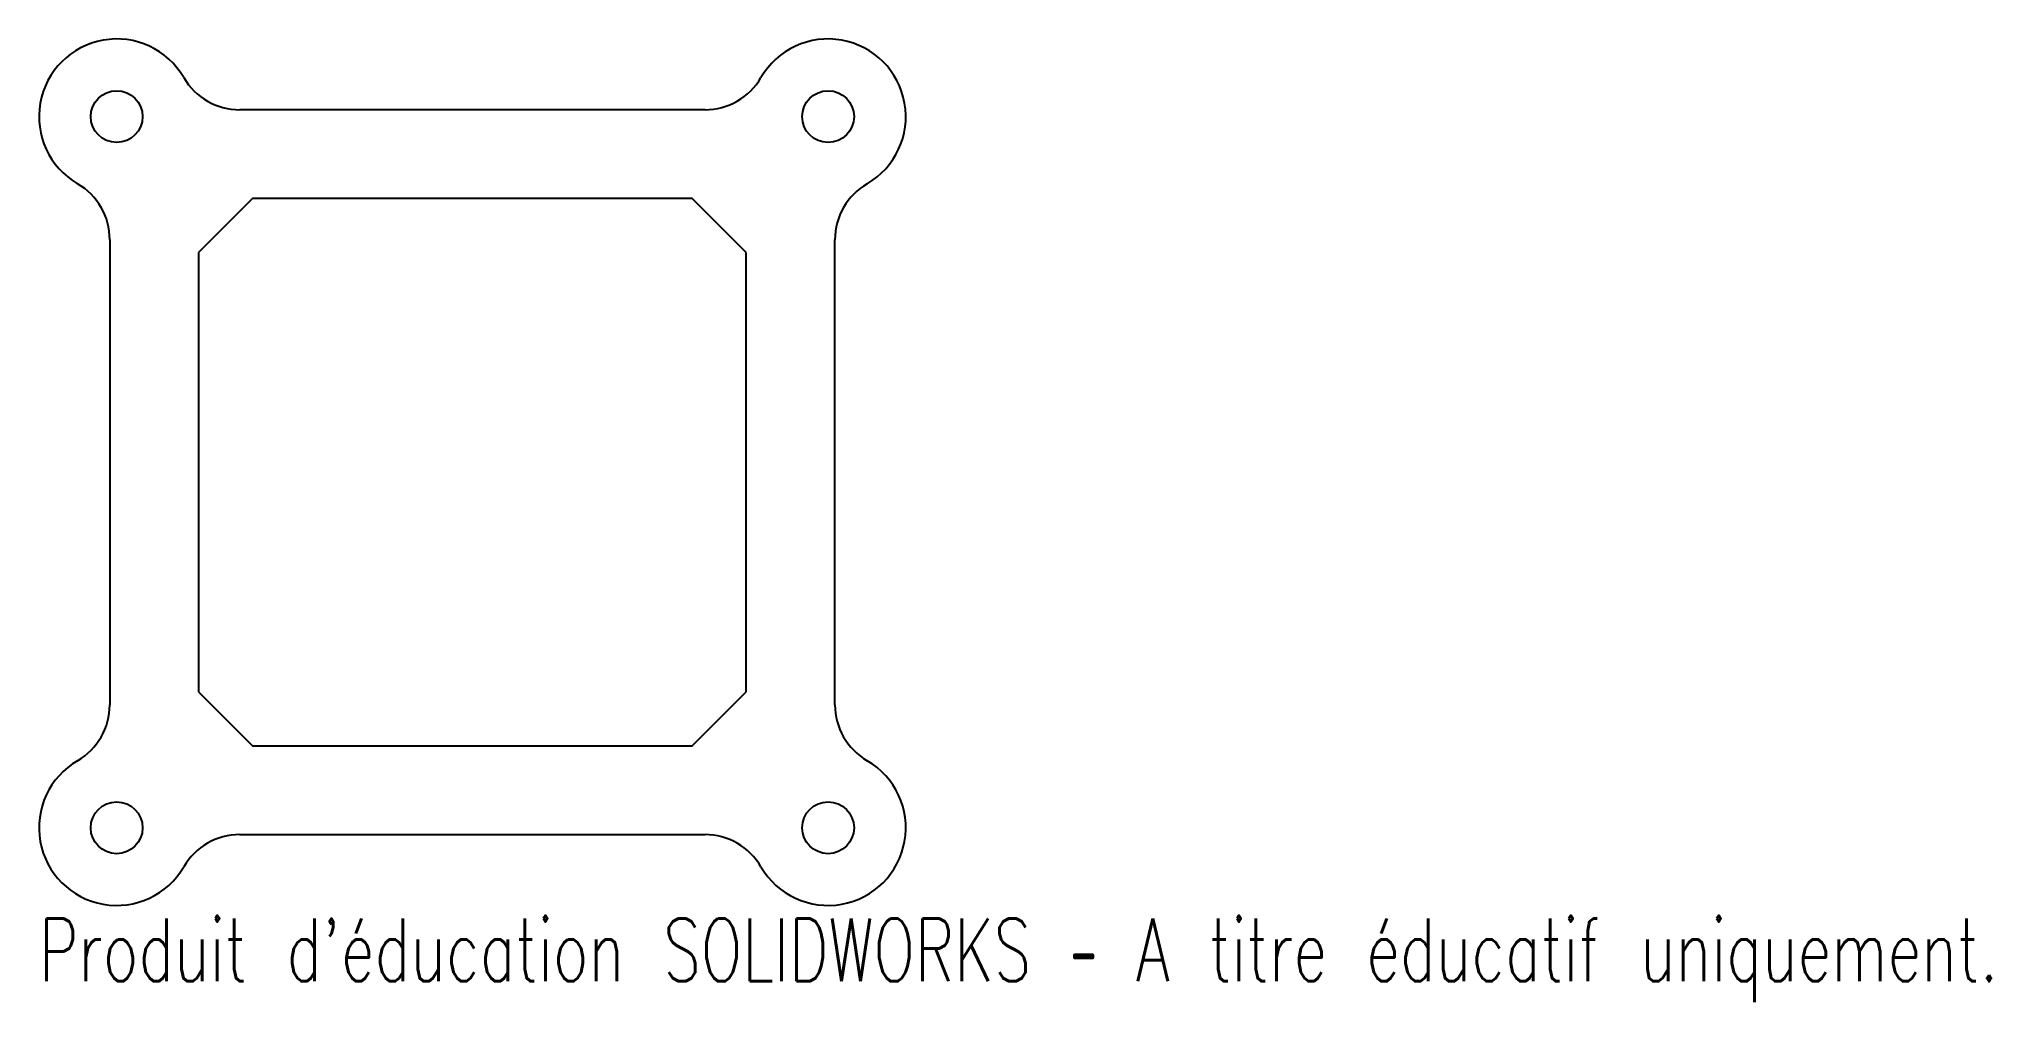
# Model space of a CAD drawing. Header units: millimetres. Extents: x -33 to 117, y -41 to 33.
import ezdxf

# ---------------------------------------------------------------- set-up
doc = ezdxf.new("R2010")
doc.units = ezdxf.units.MM
doc.styles.add('SLDTEXTSTYLE0', font='TXT', dxfattribs={"width": 0.7, "bigfont": 'bigfont'})

msp = doc.modelspace()

# ---------------------------------------------------------------- linework, layer by layer
at = {"color": 7, "linetype": 'Continuous', "lineweight": 25}
for p, q in [((17.97, 28.01), (-17.97, 28.01)), ((-16.98, 21.15), (-21.15, 16.98)), ((16.98, 21.15), (-16.98, 21.15)), ((21.15, 16.98), (16.98, 21.15)), ((-28.01, 17.97), (-28.01, -17.97)), ((-21.15, 16.98), (-21.15, -16.98)), ((21.15, -16.98), (21.15, 16.98)), ((28.01, -17.97), (28.01, 17.97)), ((-21.15, -16.98), (-16.98, -21.15)), ((16.98, -21.15), (21.15, -16.98)), ((-16.98, -21.15), (16.98, -21.15)), ((-17.97, -28.01), (17.97, -28.01))]:
    msp.add_line(p, q, dxfattribs=at)
for centre in [(-27.48, 27.48), (27.48, 27.48), (-27.48, -27.48), (27.48, -27.48)]:
    msp.add_circle(centre, 2, dxfattribs=at)
for centre, radius, start, end in [((-27.48, 27.48), 6, 30.1729, 239.8271), ((27.48, 27.48), 6, 300.1729, 149.8271), ((-17.97, 33.01), 5, 210.1729, 270), ((17.97, 33.01), 5, 270, 329.8271), ((-33.01, 17.97), 5, 0, 59.8271), ((33.01, 17.97), 5, 120.1729, 180), ((-33.01, -17.97), 5, 300.1729, 0), ((33.01, -17.97), 5, 180, 239.8271), ((-27.48, -27.48), 6, 120.1729, 329.8271), ((27.48, -27.48), 6, 210.1729, 59.8271), ((-17.97, -33.01), 5, 90, 149.8271), ((17.97, -33.01), 5, 30.1729, 90)]:
    msp.add_arc(centre, radius, start, end, dxfattribs=at)

# ---------------------------------------------------------------- texts
at = {"color": 7, "linetype": 'Continuous', "insert": (-33.48, -34.5), "char_height": 4.8336, "attachment_point": 1, "style": 'SLDTEXTSTYLE0'}
msp.add_mtext("Produit d'éducation SOLIDWORKS – A titre éducatif uniquement.", dxfattribs=at)

doc.saveas('drawing.dxf')
